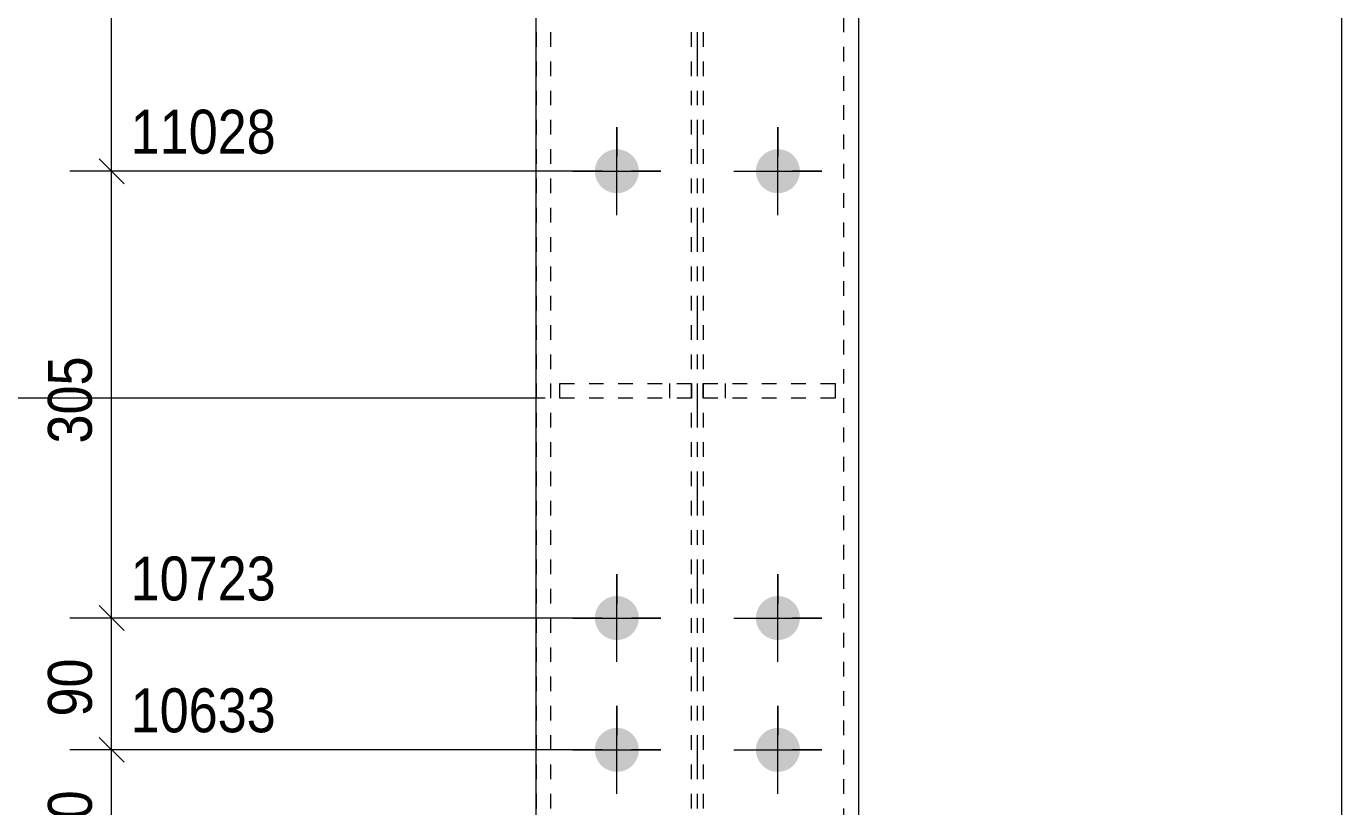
# Model space of a CAD drawing. Header units: millimetres. Extents: x 2 to 579, y 1 to 405.
# Drawn here: x 58.5 to 148.3, y 250.1 to 303.3 of the extents above; entities that cross this region are included whole.
import ezdxf

# ---------------------------------------------------------------- set-up
doc = ezdxf.new("R2010")
doc.units = ezdxf.units.MM
for name, pattern in [('XKITLINE00', [0]), ('XKITLINE01', [4, 1, -1, 1, -1]), ('XKITLINE03', [6, 3, -1, 1, -1])]:
    doc.linetypes.add(name, pattern=pattern)
for name, color, linetype, lineweight in [('Bolt', 3, 'Continuous', 0), ('Dimensions', 7, 'Continuous', 0), ('Part', 2, 'Continuous', 0)]:
    doc.layers.add(name, color=color, linetype=linetype, lineweight=lineweight)
doc.styles.add('ARIAL', font='ARIAL.TTF')

# ---------------------------------------------------------------- blocks, each defined once
blk = doc.blocks.new('*A33')
at = {"layer": 'Bolt'}
for points in [[(97.281, 293.491), (97.282, 293.528), (97.284, 293.565), (97.287, 293.601), (97.291, 293.638), (97.296, 293.674), (97.302, 293.711), (97.309, 293.747), (97.317, 293.783), (97.325, 293.819), (97.334, 293.854), (97.345, 293.89), (97.356, 293.925), (97.368, 293.96), (97.381, 293.994), (97.394, 294.028), (97.409, 294.062), (97.424, 294.096), (97.44, 294.129), (97.457, 294.161), (97.475, 294.194), (97.493, 294.226), (97.513, 294.257), (97.533, 294.288), (97.554, 294.318), (97.575, 294.348), (97.598, 294.377), (97.621, 294.406), (97.644, 294.434), (97.669, 294.462), (97.694, 294.489), (97.719, 294.515), (97.746, 294.541), (97.773, 294.566), (97.8, 294.59), (97.828, 294.614), (97.857, 294.637), (97.887, 294.659), (97.916, 294.681), (97.947, 294.702), (97.978, 294.722), (98.009, 294.741), (98.041, 294.76), (98.073, 294.777), (98.106, 294.794), (98.139, 294.81), (98.172, 294.826), (98.206, 294.84), (98.24, 294.854), (98.275, 294.867), (98.31, 294.879), (98.345, 294.89), (98.38, 294.9), (98.416, 294.909), (98.451, 294.918), (98.487, 294.926), (98.524, 294.932), (98.56, 294.938), (98.596, 294.943), (98.633, 294.947), (98.67, 294.95), (98.706, 294.953), (98.743, 294.954), (98.78, 294.954), (98.817, 294.954), (98.854, 294.953), (98.89, 294.95), (98.927, 294.947), (98.964, 294.943), (99, 294.938), (99.037, 294.932), (99.073, 294.926), (99.109, 294.918), (99.145, 294.909), (99.18, 294.9), (99.216, 294.89), (99.251, 294.879), (99.285, 294.867), (99.32, 294.854), (99.354, 294.84), (99.388, 294.826), (99.421, 294.81), (99.455, 294.794), (99.487, 294.777), (99.519, 294.76), (99.551, 294.741), (99.583, 294.722), (99.613, 294.702), (99.644, 294.681), (99.674, 294.659), (99.703, 294.637), (99.732, 294.614), (99.76, 294.59), (99.787, 294.566), (99.814, 294.541), (99.841, 294.515), (99.866, 294.489), (99.892, 294.462), (99.916, 294.434), (99.94, 294.406), (99.963, 294.377), (99.985, 294.348), (100.006, 294.318), (100.027, 294.288), (100.047, 294.257), (100.067, 294.226), (100.085, 294.194), (100.103, 294.161), (100.12, 294.129), (100.136, 294.096), (100.151, 294.062), (100.166, 294.028), (100.18, 293.994), (100.192, 293.96), (100.204, 293.925), (100.215, 293.89), (100.226, 293.854), (100.235, 293.819), (100.244, 293.783), (100.251, 293.747), (100.258, 293.711), (100.264, 293.674), (100.269, 293.638), (100.273, 293.601), (100.276, 293.565), (100.278, 293.528), (100.28, 293.491), (100.28, 293.454), (100.28, 293.418), (100.278, 293.381), (100.276, 293.344), (100.273, 293.307), (100.269, 293.271), (100.264, 293.234), (100.258, 293.198), (100.251, 293.162), (100.244, 293.126), (100.235, 293.09), (100.226, 293.054), (100.215, 293.019), (100.204, 292.984), (100.192, 292.949), (100.18, 292.915), (100.166, 292.88), (100.151, 292.847), (100.136, 292.813), (100.12, 292.78), (100.103, 292.747), (100.085, 292.715), (100.067, 292.683), (100.047, 292.652), (100.027, 292.621), (100.006, 292.591), (99.985, 292.561), (99.963, 292.532), (99.94, 292.503), (99.916, 292.475), (99.892, 292.447), (99.866, 292.42), (99.841, 292.394), (99.814, 292.368), (99.787, 292.343), (99.76, 292.319), (99.732, 292.295), (99.703, 292.272), (99.674, 292.25), (99.644, 292.228), (99.613, 292.207), (99.583, 292.187), (99.551, 292.168), (99.519, 292.149), (99.487, 292.132), (99.455, 292.115), (99.421, 292.098), (99.388, 292.083), (99.354, 292.069), (99.32, 292.055), (99.285, 292.042), (99.251, 292.03), (99.216, 292.019), (99.18, 292.009), (99.145, 291.999), (99.109, 291.991), (99.073, 291.983), (99.037, 291.976), (99, 291.971), (98.964, 291.966), (98.927, 291.962), (98.89, 291.958), (98.854, 291.956), (98.817, 291.955), (98.78, 291.954), (98.743, 291.955), (98.706, 291.956), (98.67, 291.958), (98.633, 291.962), (98.596, 291.966), (98.56, 291.971), (98.524, 291.976), (98.487, 291.983), (98.451, 291.991), (98.416, 291.999), (98.38, 292.009), (98.345, 292.019), (98.31, 292.03), (98.275, 292.042), (98.24, 292.055), (98.206, 292.069), (98.172, 292.083), (98.139, 292.098), (98.106, 292.115), (98.073, 292.132), (98.041, 292.149), (98.009, 292.168), (97.978, 292.187), (97.947, 292.207), (97.916, 292.228), (97.887, 292.25), (97.857, 292.272), (97.828, 292.295), (97.8, 292.319), (97.773, 292.343), (97.746, 292.368), (97.719, 292.394), (97.694, 292.42), (97.669, 292.447), (97.644, 292.475), (97.621, 292.503), (97.598, 292.532), (97.575, 292.561), (97.554, 292.591), (97.533, 292.621), (97.513, 292.652), (97.493, 292.683), (97.475, 292.715), (97.457, 292.747), (97.44, 292.78), (97.424, 292.813), (97.409, 292.847), (97.394, 292.88), (97.381, 292.915), (97.368, 292.949), (97.356, 292.984), (97.345, 293.019), (97.334, 293.054), (97.325, 293.09), (97.317, 293.126), (97.309, 293.162), (97.302, 293.198), (97.296, 293.234), (97.291, 293.271), (97.287, 293.307), (97.284, 293.344), (97.282, 293.381), (97.281, 293.418), (97.28, 293.454)], [(108.281, 293.491), (108.282, 293.528), (108.284, 293.565), (108.287, 293.601), (108.291, 293.638), (108.296, 293.674), (108.302, 293.711), (108.309, 293.747), (108.317, 293.783), (108.325, 293.819), (108.334, 293.854), (108.345, 293.89), (108.356, 293.925), (108.368, 293.96), (108.381, 293.994), (108.394, 294.028), (108.409, 294.062), (108.424, 294.096), (108.44, 294.129), (108.457, 294.161), (108.475, 294.194), (108.493, 294.226), (108.513, 294.257), (108.533, 294.288), (108.554, 294.318), (108.575, 294.348), (108.598, 294.377), (108.621, 294.406), (108.644, 294.434), (108.669, 294.462), (108.694, 294.489), (108.719, 294.515), (108.746, 294.541), (108.773, 294.566), (108.8, 294.59), (108.828, 294.614), (108.857, 294.637), (108.887, 294.659), (108.916, 294.681), (108.947, 294.702), (108.978, 294.722), (109.009, 294.741), (109.041, 294.76), (109.073, 294.777), (109.106, 294.794), (109.139, 294.81), (109.172, 294.826), (109.206, 294.84), (109.24, 294.854), (109.275, 294.867), (109.31, 294.879), (109.345, 294.89), (109.38, 294.9), (109.416, 294.909), (109.451, 294.918), (109.487, 294.926), (109.524, 294.932), (109.56, 294.938), (109.596, 294.943), (109.633, 294.947), (109.67, 294.95), (109.706, 294.953), (109.743, 294.954), (109.78, 294.954), (109.817, 294.954), (109.854, 294.953), (109.89, 294.95), (109.927, 294.947), (109.964, 294.943), (110, 294.938), (110.037, 294.932), (110.073, 294.926), (110.109, 294.918), (110.145, 294.909), (110.18, 294.9), (110.216, 294.89), (110.251, 294.879), (110.285, 294.867), (110.32, 294.854), (110.354, 294.84), (110.388, 294.826), (110.421, 294.81), (110.455, 294.794), (110.487, 294.777), (110.519, 294.76), (110.551, 294.741), (110.583, 294.722), (110.613, 294.702), (110.644, 294.681), (110.674, 294.659), (110.703, 294.637), (110.732, 294.614), (110.76, 294.59), (110.787, 294.566), (110.814, 294.541), (110.841, 294.515), (110.866, 294.489), (110.892, 294.462), (110.916, 294.434), (110.94, 294.406), (110.963, 294.377), (110.985, 294.348), (111.006, 294.318), (111.027, 294.288), (111.047, 294.257), (111.067, 294.226), (111.085, 294.194), (111.103, 294.161), (111.12, 294.129), (111.136, 294.096), (111.151, 294.062), (111.166, 294.028), (111.18, 293.994), (111.192, 293.96), (111.204, 293.925), (111.215, 293.89), (111.226, 293.854), (111.235, 293.819), (111.244, 293.783), (111.251, 293.747), (111.258, 293.711), (111.264, 293.674), (111.269, 293.638), (111.273, 293.601), (111.276, 293.565), (111.278, 293.528), (111.28, 293.491), (111.28, 293.454), (111.28, 293.418), (111.278, 293.381), (111.276, 293.344), (111.273, 293.307), (111.269, 293.271), (111.264, 293.234), (111.258, 293.198), (111.251, 293.162), (111.244, 293.126), (111.235, 293.09), (111.226, 293.054), (111.215, 293.019), (111.204, 292.984), (111.192, 292.949), (111.18, 292.915), (111.166, 292.88), (111.151, 292.847), (111.136, 292.813), (111.12, 292.78), (111.103, 292.747), (111.085, 292.715), (111.067, 292.683), (111.047, 292.652), (111.027, 292.621), (111.006, 292.591), (110.985, 292.561), (110.963, 292.532), (110.94, 292.503), (110.916, 292.475), (110.892, 292.447), (110.866, 292.42), (110.841, 292.394), (110.814, 292.368), (110.787, 292.343), (110.76, 292.319), (110.732, 292.295), (110.703, 292.272), (110.674, 292.25), (110.644, 292.228), (110.613, 292.207), (110.583, 292.187), (110.551, 292.168), (110.519, 292.149), (110.487, 292.132), (110.455, 292.115), (110.421, 292.098), (110.388, 292.083), (110.354, 292.069), (110.32, 292.055), (110.285, 292.042), (110.251, 292.03), (110.216, 292.019), (110.18, 292.009), (110.145, 291.999), (110.109, 291.991), (110.073, 291.983), (110.037, 291.976), (110, 291.971), (109.964, 291.966), (109.927, 291.962), (109.89, 291.958), (109.854, 291.956), (109.817, 291.955), (109.78, 291.954), (109.743, 291.955), (109.706, 291.956), (109.67, 291.958), (109.633, 291.962), (109.596, 291.966), (109.56, 291.971), (109.524, 291.976), (109.487, 291.983), (109.451, 291.991), (109.416, 291.999), (109.38, 292.009), (109.345, 292.019), (109.31, 292.03), (109.275, 292.042), (109.24, 292.055), (109.206, 292.069), (109.172, 292.083), (109.139, 292.098), (109.106, 292.115), (109.073, 292.132), (109.041, 292.149), (109.009, 292.168), (108.978, 292.187), (108.947, 292.207), (108.916, 292.228), (108.887, 292.25), (108.857, 292.272), (108.828, 292.295), (108.8, 292.319), (108.773, 292.343), (108.746, 292.368), (108.719, 292.394), (108.694, 292.42), (108.669, 292.447), (108.644, 292.475), (108.621, 292.503), (108.598, 292.532), (108.575, 292.561), (108.554, 292.591), (108.533, 292.621), (108.513, 292.652), (108.493, 292.683), (108.475, 292.715), (108.457, 292.747), (108.44, 292.78), (108.424, 292.813), (108.409, 292.847), (108.394, 292.88), (108.381, 292.915), (108.368, 292.949), (108.356, 292.984), (108.345, 293.019), (108.334, 293.054), (108.325, 293.09), (108.317, 293.126), (108.309, 293.162), (108.302, 293.198), (108.296, 293.234), (108.291, 293.271), (108.287, 293.307), (108.284, 293.344), (108.282, 293.381), (108.281, 293.418), (108.28, 293.454)], [(97.281, 262.991), (97.282, 263.028), (97.284, 263.065), (97.287, 263.101), (97.291, 263.138), (97.296, 263.174), (97.302, 263.211), (97.309, 263.247), (97.317, 263.283), (97.325, 263.319), (97.334, 263.354), (97.345, 263.39), (97.356, 263.425), (97.368, 263.46), (97.381, 263.494), (97.394, 263.528), (97.409, 263.562), (97.424, 263.596), (97.44, 263.629), (97.457, 263.661), (97.475, 263.694), (97.493, 263.726), (97.513, 263.757), (97.533, 263.788), (97.554, 263.818), (97.575, 263.848), (97.598, 263.877), (97.621, 263.906), (97.644, 263.934), (97.669, 263.962), (97.694, 263.989), (97.719, 264.015), (97.746, 264.041), (97.773, 264.066), (97.8, 264.09), (97.828, 264.114), (97.857, 264.137), (97.887, 264.159), (97.916, 264.181), (97.947, 264.202), (97.978, 264.222), (98.009, 264.241), (98.041, 264.26), (98.073, 264.277), (98.106, 264.294), (98.139, 264.31), (98.172, 264.326), (98.206, 264.34), (98.24, 264.354), (98.275, 264.367), (98.31, 264.379), (98.345, 264.39), (98.38, 264.4), (98.416, 264.409), (98.451, 264.418), (98.487, 264.426), (98.524, 264.432), (98.56, 264.438), (98.596, 264.443), (98.633, 264.447), (98.67, 264.45), (98.706, 264.453), (98.743, 264.454), (98.78, 264.454), (98.817, 264.454), (98.854, 264.453), (98.89, 264.45), (98.927, 264.447), (98.964, 264.443), (99, 264.438), (99.037, 264.432), (99.073, 264.426), (99.109, 264.418), (99.145, 264.409), (99.18, 264.4), (99.216, 264.39), (99.251, 264.379), (99.285, 264.367), (99.32, 264.354), (99.354, 264.34), (99.388, 264.326), (99.421, 264.31), (99.455, 264.294), (99.487, 264.277), (99.519, 264.26), (99.551, 264.241), (99.583, 264.222), (99.613, 264.202), (99.644, 264.181), (99.674, 264.159), (99.703, 264.137), (99.732, 264.114), (99.76, 264.09), (99.787, 264.066), (99.814, 264.041), (99.841, 264.015), (99.866, 263.989), (99.892, 263.962), (99.916, 263.934), (99.94, 263.906), (99.963, 263.877), (99.985, 263.848), (100.006, 263.818), (100.027, 263.788), (100.047, 263.757), (100.067, 263.726), (100.085, 263.694), (100.103, 263.661), (100.12, 263.629), (100.136, 263.596), (100.151, 263.562), (100.166, 263.528), (100.18, 263.494), (100.192, 263.46), (100.204, 263.425), (100.215, 263.39), (100.226, 263.354), (100.235, 263.319), (100.244, 263.283), (100.251, 263.247), (100.258, 263.211), (100.264, 263.174), (100.269, 263.138), (100.273, 263.101), (100.276, 263.065), (100.278, 263.028), (100.28, 262.991), (100.28, 262.954), (100.28, 262.918), (100.278, 262.881), (100.276, 262.844), (100.273, 262.807), (100.269, 262.771), (100.264, 262.734), (100.258, 262.698), (100.251, 262.662), (100.244, 262.626), (100.235, 262.59), (100.226, 262.554), (100.215, 262.519), (100.204, 262.484), (100.192, 262.449), (100.18, 262.415), (100.166, 262.38), (100.151, 262.347), (100.136, 262.313), (100.12, 262.28), (100.103, 262.247), (100.085, 262.215), (100.067, 262.183), (100.047, 262.152), (100.027, 262.121), (100.006, 262.091), (99.985, 262.061), (99.963, 262.032), (99.94, 262.003), (99.916, 261.975), (99.892, 261.947), (99.866, 261.92), (99.841, 261.894), (99.814, 261.868), (99.787, 261.843), (99.76, 261.819), (99.732, 261.795), (99.703, 261.772), (99.674, 261.75), (99.644, 261.728), (99.613, 261.707), (99.583, 261.687), (99.551, 261.668), (99.519, 261.649), (99.487, 261.632), (99.455, 261.615), (99.421, 261.598), (99.388, 261.583), (99.354, 261.569), (99.32, 261.555), (99.285, 261.542), (99.251, 261.53), (99.216, 261.519), (99.18, 261.509), (99.145, 261.499), (99.109, 261.491), (99.073, 261.483), (99.037, 261.476), (99, 261.471), (98.964, 261.466), (98.927, 261.462), (98.89, 261.458), (98.854, 261.456), (98.817, 261.455), (98.78, 261.454), (98.743, 261.455), (98.706, 261.456), (98.67, 261.458), (98.633, 261.462), (98.596, 261.466), (98.56, 261.471), (98.524, 261.476), (98.487, 261.483), (98.451, 261.491), (98.416, 261.499), (98.38, 261.509), (98.345, 261.519), (98.31, 261.53), (98.275, 261.542), (98.24, 261.555), (98.206, 261.569), (98.172, 261.583), (98.139, 261.598), (98.106, 261.615), (98.073, 261.632), (98.041, 261.649), (98.009, 261.668), (97.978, 261.687), (97.947, 261.707), (97.916, 261.728), (97.887, 261.75), (97.857, 261.772), (97.828, 261.795), (97.8, 261.819), (97.773, 261.843), (97.746, 261.868), (97.719, 261.894), (97.694, 261.92), (97.669, 261.947), (97.644, 261.975), (97.621, 262.003), (97.598, 262.032), (97.575, 262.061), (97.554, 262.091), (97.533, 262.121), (97.513, 262.152), (97.493, 262.183), (97.475, 262.215), (97.457, 262.247), (97.44, 262.28), (97.424, 262.313), (97.409, 262.347), (97.394, 262.38), (97.381, 262.415), (97.368, 262.449), (97.356, 262.484), (97.345, 262.519), (97.334, 262.554), (97.325, 262.59), (97.317, 262.626), (97.309, 262.662), (97.302, 262.698), (97.296, 262.734), (97.291, 262.771), (97.287, 262.807), (97.284, 262.844), (97.282, 262.881), (97.281, 262.918), (97.28, 262.954)], [(108.281, 262.991), (108.282, 263.028), (108.284, 263.065), (108.287, 263.101), (108.291, 263.138), (108.296, 263.174), (108.302, 263.211), (108.309, 263.247), (108.317, 263.283), (108.325, 263.319), (108.334, 263.354), (108.345, 263.39), (108.356, 263.425), (108.368, 263.46), (108.381, 263.494), (108.394, 263.528), (108.409, 263.562), (108.424, 263.596), (108.44, 263.629), (108.457, 263.661), (108.475, 263.694), (108.493, 263.726), (108.513, 263.757), (108.533, 263.788), (108.554, 263.818), (108.575, 263.848), (108.598, 263.877), (108.621, 263.906), (108.644, 263.934), (108.669, 263.962), (108.694, 263.989), (108.719, 264.015), (108.746, 264.041), (108.773, 264.066), (108.8, 264.09), (108.828, 264.114), (108.857, 264.137), (108.887, 264.159), (108.916, 264.181), (108.947, 264.202), (108.978, 264.222), (109.009, 264.241), (109.041, 264.26), (109.073, 264.277), (109.106, 264.294), (109.139, 264.31), (109.172, 264.326), (109.206, 264.34), (109.24, 264.354), (109.275, 264.367), (109.31, 264.379), (109.345, 264.39), (109.38, 264.4), (109.416, 264.409), (109.451, 264.418), (109.487, 264.426), (109.524, 264.432), (109.56, 264.438), (109.596, 264.443), (109.633, 264.447), (109.67, 264.45), (109.706, 264.453), (109.743, 264.454), (109.78, 264.454), (109.817, 264.454), (109.854, 264.453), (109.89, 264.45), (109.927, 264.447), (109.964, 264.443), (110, 264.438), (110.037, 264.432), (110.073, 264.426), (110.109, 264.418), (110.145, 264.409), (110.18, 264.4), (110.216, 264.39), (110.251, 264.379), (110.285, 264.367), (110.32, 264.354), (110.354, 264.34), (110.388, 264.326), (110.421, 264.31), (110.455, 264.294), (110.487, 264.277), (110.519, 264.26), (110.551, 264.241), (110.583, 264.222), (110.613, 264.202), (110.644, 264.181), (110.674, 264.159), (110.703, 264.137), (110.732, 264.114), (110.76, 264.09), (110.787, 264.066), (110.814, 264.041), (110.841, 264.015), (110.866, 263.989), (110.892, 263.962), (110.916, 263.934), (110.94, 263.906), (110.963, 263.877), (110.985, 263.848), (111.006, 263.818), (111.027, 263.788), (111.047, 263.757), (111.067, 263.726), (111.085, 263.694), (111.103, 263.661), (111.12, 263.629), (111.136, 263.596), (111.151, 263.562), (111.166, 263.528), (111.18, 263.494), (111.192, 263.46), (111.204, 263.425), (111.215, 263.39), (111.226, 263.354), (111.235, 263.319), (111.244, 263.283), (111.251, 263.247), (111.258, 263.211), (111.264, 263.174), (111.269, 263.138), (111.273, 263.101), (111.276, 263.065), (111.278, 263.028), (111.28, 262.991), (111.28, 262.954), (111.28, 262.918), (111.278, 262.881), (111.276, 262.844), (111.273, 262.807), (111.269, 262.771), (111.264, 262.734), (111.258, 262.698), (111.251, 262.662), (111.244, 262.626), (111.235, 262.59), (111.226, 262.554), (111.215, 262.519), (111.204, 262.484), (111.192, 262.449), (111.18, 262.415), (111.166, 262.38), (111.151, 262.347), (111.136, 262.313), (111.12, 262.28), (111.103, 262.247), (111.085, 262.215), (111.067, 262.183), (111.047, 262.152), (111.027, 262.121), (111.006, 262.091), (110.985, 262.061), (110.963, 262.032), (110.94, 262.003), (110.916, 261.975), (110.892, 261.947), (110.866, 261.92), (110.841, 261.894), (110.814, 261.868), (110.787, 261.843), (110.76, 261.819), (110.732, 261.795), (110.703, 261.772), (110.674, 261.75), (110.644, 261.728), (110.613, 261.707), (110.583, 261.687), (110.551, 261.668), (110.519, 261.649), (110.487, 261.632), (110.455, 261.615), (110.421, 261.598), (110.388, 261.583), (110.354, 261.569), (110.32, 261.555), (110.285, 261.542), (110.251, 261.53), (110.216, 261.519), (110.18, 261.509), (110.145, 261.499), (110.109, 261.491), (110.073, 261.483), (110.037, 261.476), (110, 261.471), (109.964, 261.466), (109.927, 261.462), (109.89, 261.458), (109.854, 261.456), (109.817, 261.455), (109.78, 261.454), (109.743, 261.455), (109.706, 261.456), (109.67, 261.458), (109.633, 261.462), (109.596, 261.466), (109.56, 261.471), (109.524, 261.476), (109.487, 261.483), (109.451, 261.491), (109.416, 261.499), (109.38, 261.509), (109.345, 261.519), (109.31, 261.53), (109.275, 261.542), (109.24, 261.555), (109.206, 261.569), (109.172, 261.583), (109.139, 261.598), (109.106, 261.615), (109.073, 261.632), (109.041, 261.649), (109.009, 261.668), (108.978, 261.687), (108.947, 261.707), (108.916, 261.728), (108.887, 261.75), (108.857, 261.772), (108.828, 261.795), (108.8, 261.819), (108.773, 261.843), (108.746, 261.868), (108.719, 261.894), (108.694, 261.92), (108.669, 261.947), (108.644, 261.975), (108.621, 262.003), (108.598, 262.032), (108.575, 262.061), (108.554, 262.091), (108.533, 262.121), (108.513, 262.152), (108.493, 262.183), (108.475, 262.215), (108.457, 262.247), (108.44, 262.28), (108.424, 262.313), (108.409, 262.347), (108.394, 262.38), (108.381, 262.415), (108.368, 262.449), (108.356, 262.484), (108.345, 262.519), (108.334, 262.554), (108.325, 262.59), (108.317, 262.626), (108.309, 262.662), (108.302, 262.698), (108.296, 262.734), (108.291, 262.771), (108.287, 262.807), (108.284, 262.844), (108.282, 262.881), (108.281, 262.918), (108.28, 262.954)], [(97.281, 253.991), (97.282, 254.028), (97.284, 254.065), (97.287, 254.101), (97.291, 254.138), (97.296, 254.174), (97.302, 254.211), (97.309, 254.247), (97.317, 254.283), (97.325, 254.319), (97.334, 254.354), (97.345, 254.39), (97.356, 254.425), (97.368, 254.46), (97.381, 254.494), (97.394, 254.528), (97.409, 254.562), (97.424, 254.596), (97.44, 254.629), (97.457, 254.661), (97.475, 254.694), (97.493, 254.726), (97.513, 254.757), (97.533, 254.788), (97.554, 254.818), (97.575, 254.848), (97.598, 254.877), (97.621, 254.906), (97.644, 254.934), (97.669, 254.962), (97.694, 254.989), (97.719, 255.015), (97.746, 255.041), (97.773, 255.066), (97.8, 255.09), (97.828, 255.114), (97.857, 255.137), (97.887, 255.159), (97.916, 255.181), (97.947, 255.202), (97.978, 255.222), (98.009, 255.241), (98.041, 255.26), (98.073, 255.277), (98.106, 255.294), (98.139, 255.31), (98.172, 255.326), (98.206, 255.34), (98.24, 255.354), (98.275, 255.367), (98.31, 255.379), (98.345, 255.39), (98.38, 255.4), (98.416, 255.409), (98.451, 255.418), (98.487, 255.426), (98.524, 255.432), (98.56, 255.438), (98.596, 255.443), (98.633, 255.447), (98.67, 255.45), (98.706, 255.453), (98.743, 255.454), (98.78, 255.454), (98.817, 255.454), (98.854, 255.453), (98.89, 255.45), (98.927, 255.447), (98.964, 255.443), (99, 255.438), (99.037, 255.432), (99.073, 255.426), (99.109, 255.418), (99.145, 255.409), (99.18, 255.4), (99.216, 255.39), (99.251, 255.379), (99.285, 255.367), (99.32, 255.354), (99.354, 255.34), (99.388, 255.326), (99.421, 255.31), (99.455, 255.294), (99.487, 255.277), (99.519, 255.26), (99.551, 255.241), (99.583, 255.222), (99.613, 255.202), (99.644, 255.181), (99.674, 255.159), (99.703, 255.137), (99.732, 255.114), (99.76, 255.09), (99.787, 255.066), (99.814, 255.041), (99.841, 255.015), (99.866, 254.989), (99.892, 254.962), (99.916, 254.934), (99.94, 254.906), (99.963, 254.877), (99.985, 254.848), (100.006, 254.818), (100.027, 254.788), (100.047, 254.757), (100.067, 254.726), (100.085, 254.694), (100.103, 254.661), (100.12, 254.629), (100.136, 254.596), (100.151, 254.562), (100.166, 254.528), (100.18, 254.494), (100.192, 254.46), (100.204, 254.425), (100.215, 254.39), (100.226, 254.354), (100.235, 254.319), (100.244, 254.283), (100.251, 254.247), (100.258, 254.211), (100.264, 254.174), (100.269, 254.138), (100.273, 254.101), (100.276, 254.065), (100.278, 254.028), (100.28, 253.991), (100.28, 253.954), (100.28, 253.918), (100.278, 253.881), (100.276, 253.844), (100.273, 253.807), (100.269, 253.771), (100.264, 253.734), (100.258, 253.698), (100.251, 253.662), (100.244, 253.626), (100.235, 253.59), (100.226, 253.554), (100.215, 253.519), (100.204, 253.484), (100.192, 253.449), (100.18, 253.415), (100.166, 253.38), (100.151, 253.347), (100.136, 253.313), (100.12, 253.28), (100.103, 253.247), (100.085, 253.215), (100.067, 253.183), (100.047, 253.152), (100.027, 253.121), (100.006, 253.091), (99.985, 253.061), (99.963, 253.032), (99.94, 253.003), (99.916, 252.975), (99.892, 252.947), (99.866, 252.92), (99.841, 252.894), (99.814, 252.868), (99.787, 252.843), (99.76, 252.819), (99.732, 252.795), (99.703, 252.772), (99.674, 252.75), (99.644, 252.728), (99.613, 252.707), (99.583, 252.687), (99.551, 252.668), (99.519, 252.649), (99.487, 252.632), (99.455, 252.615), (99.421, 252.598), (99.388, 252.583), (99.354, 252.569), (99.32, 252.555), (99.285, 252.542), (99.251, 252.53), (99.216, 252.519), (99.18, 252.509), (99.145, 252.499), (99.109, 252.491), (99.073, 252.483), (99.037, 252.476), (99, 252.471), (98.964, 252.466), (98.927, 252.462), (98.89, 252.458), (98.854, 252.456), (98.817, 252.455), (98.78, 252.454), (98.743, 252.455), (98.706, 252.456), (98.67, 252.458), (98.633, 252.462), (98.596, 252.466), (98.56, 252.471), (98.524, 252.476), (98.487, 252.483), (98.451, 252.491), (98.416, 252.499), (98.38, 252.509), (98.345, 252.519), (98.31, 252.53), (98.275, 252.542), (98.24, 252.555), (98.206, 252.569), (98.172, 252.583), (98.139, 252.598), (98.106, 252.615), (98.073, 252.632), (98.041, 252.649), (98.009, 252.668), (97.978, 252.687), (97.947, 252.707), (97.916, 252.728), (97.887, 252.75), (97.857, 252.772), (97.828, 252.795), (97.8, 252.819), (97.773, 252.843), (97.746, 252.868), (97.719, 252.894), (97.694, 252.92), (97.669, 252.947), (97.644, 252.975), (97.621, 253.003), (97.598, 253.032), (97.575, 253.061), (97.554, 253.091), (97.533, 253.121), (97.513, 253.152), (97.493, 253.183), (97.475, 253.215), (97.457, 253.247), (97.44, 253.28), (97.424, 253.313), (97.409, 253.347), (97.394, 253.38), (97.381, 253.415), (97.368, 253.449), (97.356, 253.484), (97.345, 253.519), (97.334, 253.554), (97.325, 253.59), (97.317, 253.626), (97.309, 253.662), (97.302, 253.698), (97.296, 253.734), (97.291, 253.771), (97.287, 253.807), (97.284, 253.844), (97.282, 253.881), (97.281, 253.918), (97.28, 253.954)], [(108.281, 253.991), (108.282, 254.028), (108.284, 254.065), (108.287, 254.101), (108.291, 254.138), (108.296, 254.174), (108.302, 254.211), (108.309, 254.247), (108.317, 254.283), (108.325, 254.319), (108.334, 254.354), (108.345, 254.39), (108.356, 254.425), (108.368, 254.46), (108.381, 254.494), (108.394, 254.528), (108.409, 254.562), (108.424, 254.596), (108.44, 254.629), (108.457, 254.661), (108.475, 254.694), (108.493, 254.726), (108.513, 254.757), (108.533, 254.788), (108.554, 254.818), (108.575, 254.848), (108.598, 254.877), (108.621, 254.906), (108.644, 254.934), (108.669, 254.962), (108.694, 254.989), (108.719, 255.015), (108.746, 255.041), (108.773, 255.066), (108.8, 255.09), (108.828, 255.114), (108.857, 255.137), (108.887, 255.159), (108.916, 255.181), (108.947, 255.202), (108.978, 255.222), (109.009, 255.241), (109.041, 255.26), (109.073, 255.277), (109.106, 255.294), (109.139, 255.31), (109.172, 255.326), (109.206, 255.34), (109.24, 255.354), (109.275, 255.367), (109.31, 255.379), (109.345, 255.39), (109.38, 255.4), (109.416, 255.409), (109.451, 255.418), (109.487, 255.426), (109.524, 255.432), (109.56, 255.438), (109.596, 255.443), (109.633, 255.447), (109.67, 255.45), (109.706, 255.453), (109.743, 255.454), (109.78, 255.454), (109.817, 255.454), (109.854, 255.453), (109.89, 255.45), (109.927, 255.447), (109.964, 255.443), (110, 255.438), (110.037, 255.432), (110.073, 255.426), (110.109, 255.418), (110.145, 255.409), (110.18, 255.4), (110.216, 255.39), (110.251, 255.379), (110.285, 255.367), (110.32, 255.354), (110.354, 255.34), (110.388, 255.326), (110.421, 255.31), (110.455, 255.294), (110.487, 255.277), (110.519, 255.26), (110.551, 255.241), (110.583, 255.222), (110.613, 255.202), (110.644, 255.181), (110.674, 255.159), (110.703, 255.137), (110.732, 255.114), (110.76, 255.09), (110.787, 255.066), (110.814, 255.041), (110.841, 255.015), (110.866, 254.989), (110.892, 254.962), (110.916, 254.934), (110.94, 254.906), (110.963, 254.877), (110.985, 254.848), (111.006, 254.818), (111.027, 254.788), (111.047, 254.757), (111.067, 254.726), (111.085, 254.694), (111.103, 254.661), (111.12, 254.629), (111.136, 254.596), (111.151, 254.562), (111.166, 254.528), (111.18, 254.494), (111.192, 254.46), (111.204, 254.425), (111.215, 254.39), (111.226, 254.354), (111.235, 254.319), (111.244, 254.283), (111.251, 254.247), (111.258, 254.211), (111.264, 254.174), (111.269, 254.138), (111.273, 254.101), (111.276, 254.065), (111.278, 254.028), (111.28, 253.991), (111.28, 253.954), (111.28, 253.918), (111.278, 253.881), (111.276, 253.844), (111.273, 253.807), (111.269, 253.771), (111.264, 253.734), (111.258, 253.698), (111.251, 253.662), (111.244, 253.626), (111.235, 253.59), (111.226, 253.554), (111.215, 253.519), (111.204, 253.484), (111.192, 253.449), (111.18, 253.415), (111.166, 253.38), (111.151, 253.347), (111.136, 253.313), (111.12, 253.28), (111.103, 253.247), (111.085, 253.215), (111.067, 253.183), (111.047, 253.152), (111.027, 253.121), (111.006, 253.091), (110.985, 253.061), (110.963, 253.032), (110.94, 253.003), (110.916, 252.975), (110.892, 252.947), (110.866, 252.92), (110.841, 252.894), (110.814, 252.868), (110.787, 252.843), (110.76, 252.819), (110.732, 252.795), (110.703, 252.772), (110.674, 252.75), (110.644, 252.728), (110.613, 252.707), (110.583, 252.687), (110.551, 252.668), (110.519, 252.649), (110.487, 252.632), (110.455, 252.615), (110.421, 252.598), (110.388, 252.583), (110.354, 252.569), (110.32, 252.555), (110.285, 252.542), (110.251, 252.53), (110.216, 252.519), (110.18, 252.509), (110.145, 252.499), (110.109, 252.491), (110.073, 252.483), (110.037, 252.476), (110, 252.471), (109.964, 252.466), (109.927, 252.462), (109.89, 252.458), (109.854, 252.456), (109.817, 252.455), (109.78, 252.454), (109.743, 252.455), (109.706, 252.456), (109.67, 252.458), (109.633, 252.462), (109.596, 252.466), (109.56, 252.471), (109.524, 252.476), (109.487, 252.483), (109.451, 252.491), (109.416, 252.499), (109.38, 252.509), (109.345, 252.519), (109.31, 252.53), (109.275, 252.542), (109.24, 252.555), (109.206, 252.569), (109.172, 252.583), (109.139, 252.598), (109.106, 252.615), (109.073, 252.632), (109.041, 252.649), (109.009, 252.668), (108.978, 252.687), (108.947, 252.707), (108.916, 252.728), (108.887, 252.75), (108.857, 252.772), (108.828, 252.795), (108.8, 252.819), (108.773, 252.843), (108.746, 252.868), (108.719, 252.894), (108.694, 252.92), (108.669, 252.947), (108.644, 252.975), (108.621, 253.003), (108.598, 253.032), (108.575, 253.061), (108.554, 253.091), (108.533, 253.121), (108.513, 253.152), (108.493, 253.183), (108.475, 253.215), (108.457, 253.247), (108.44, 253.28), (108.424, 253.313), (108.409, 253.347), (108.394, 253.38), (108.381, 253.415), (108.368, 253.449), (108.356, 253.484), (108.345, 253.519), (108.334, 253.554), (108.325, 253.59), (108.317, 253.626), (108.309, 253.662), (108.302, 253.698), (108.296, 253.734), (108.291, 253.771), (108.287, 253.807), (108.284, 253.844), (108.282, 253.881), (108.281, 253.918), (108.28, 253.954)]]:
    blk.add_hatch(color=3, dxfattribs=at).paths.add_polyline_path(points, flags=17)
at = {"layer": 'Bolt', "color": 3, "linetype": 'XKITLINE00', "lineweight": 0}
for p, q in [((98.78, 290.454), (98.78, 296.454)), ((109.78, 290.454), (109.78, 296.454)), ((95.78, 293.454), (101.78, 293.454)), ((106.78, 293.454), (112.78, 293.454)), ((98.78, 259.954), (98.78, 265.954)), ((109.78, 259.954), (109.78, 265.954)), ((95.78, 262.954), (101.78, 262.954)), ((106.78, 262.954), (112.78, 262.954)), ((98.78, 250.954), (98.78, 256.954)), ((109.78, 250.954), (109.78, 256.954)), ((95.78, 253.954), (101.78, 253.954)), ((106.78, 253.954), (112.78, 253.954))]:
    blk.add_line(p, q, dxfattribs=at)
blk = doc.blocks.new('*A34')
at = {"layer": 'Bolt', "color": 3, "linetype": 'XKITLINE00', "lineweight": 0}
for p, q in [((98.78, 296.454), (98.78, 294.456)), ((109.78, 296.454), (109.78, 294.456)), ((95.78, 293.454), (97.778, 293.454)), ((101.78, 293.454), (99.782, 293.454)), ((106.78, 293.454), (108.778, 293.454)), ((112.78, 293.454), (110.782, 293.454)), ((98.78, 290.454), (98.78, 292.452)), ((109.78, 290.454), (109.78, 292.452)), ((98.78, 265.954), (98.78, 263.956)), ((109.78, 265.954), (109.78, 263.956)), ((95.78, 262.954), (97.778, 262.954)), ((101.78, 262.954), (99.782, 262.954)), ((106.78, 262.954), (108.778, 262.954)), ((112.78, 262.954), (110.782, 262.954)), ((98.78, 259.954), (98.78, 261.952)), ((109.78, 259.954), (109.78, 261.952)), ((98.78, 256.954), (98.78, 254.956)), ((109.78, 256.954), (109.78, 254.956)), ((95.78, 253.954), (97.778, 253.954)), ((101.78, 253.954), (99.782, 253.954)), ((106.78, 253.954), (108.778, 253.954)), ((112.78, 253.954), (110.782, 253.954)), ((98.78, 250.954), (98.78, 252.952)), ((109.78, 250.954), (109.78, 252.952))]:
    blk.add_line(p, q, dxfattribs=at)
blk = doc.blocks.new('*A36')
at = {"layer": 'Part', "color": 7, "linetype": 'XKITLINE03', "lineweight": 0}
blk.add_line((104.28, 209.954), (104.28, 370.954), dxfattribs=at)
at = {"layer": 'Part', "color": 7, "linetype": 'XKITLINE01', "lineweight": 0}
for p, q in [((94.28, 209.954), (94.28, 360.954)), ((103.88, 209.954), (103.88, 360.954)), ((104.68, 360.954), (104.68, 209.954)), ((114.28, 224.954), (114.28, 360.954))]:
    blk.add_line(p, q, dxfattribs=at)
blk = doc.blocks.new('*A43')
at = {"layer": 'Part', "color": 7, "linetype": 'XKITLINE01', "lineweight": 0}
for p, q in [((94.88, 278.954), (103.88, 278.954)), ((94.88, 277.954), (94.88, 278.954)), ((102.38, 278.954), (102.38, 277.954)), ((103.88, 278.954), (103.88, 277.954)), ((103.88, 277.954), (94.88, 277.954))]:
    blk.add_line(p, q, dxfattribs=at)
blk = doc.blocks.new('*A44')
at = {"layer": 'Part', "color": 7, "linetype": 'XKITLINE01', "lineweight": 0}
for p, q in [((104.68, 278.954), (113.68, 278.954)), ((104.68, 277.954), (104.68, 278.954)), ((106.18, 278.954), (106.18, 277.954)), ((113.68, 278.954), (113.68, 277.954)), ((113.68, 277.954), (104.68, 277.954))]:
    blk.add_line(p, q, dxfattribs=at)
blk = doc.blocks.new('*A47')
at = {"layer": 'Part', "color": 2, "linetype": 'XKITLINE00', "lineweight": 0}
for p, q in [((93.28, 224.954), (93.28, 360.954)), ((115.28, 360.954), (115.28, 224.954))]:
    blk.add_line(p, q, dxfattribs=at)
blk = doc.blocks.new('*A48')
at = {"layer": 'Part', "color": 7, "linetype": 'XKITLINE01', "lineweight": 0}
for p, q in [((93.28, 360.954), (93.28, 224.954)), ((115.28, 360.954), (115.28, 224.954))]:
    blk.add_line(p, q, dxfattribs=at)
blk = doc.blocks.new('*A120')
at = {"layer": 'Dimensions', "color": 7, "linetype": 'XKITLINE00', "lineweight": 0}
blk.add_line((148.28, 97.131), (148.28, 347.711), dxfattribs=at)
blk = doc.blocks.new('*A124')
at = {"layer": 'Dimensions', "color": 7, "linetype": 'XKITLINE00', "lineweight": 0}
for p, q in [((43.432, 278.803), (45.129, 277.106)), ((93.88, 277.954), (41.43, 277.954)), ((44.28, 238.952), (44.28, 277.954)), ((93.88, 238.952), (41.43, 238.952)), ((43.432, 239.801), (45.129, 238.103))]:
    blk.add_line(p, q, dxfattribs=at)
at = {"layer": 'Dimensions', "color": 3}
for p in [(44.28, 277.954), (44.28, 238.952)]:
    blk.add_point(p, dxfattribs=at)
at = {"layer": 'Dimensions', "color": 3, "style": 'ARIAL', "width": 0.85}
blk.add_text('10873', height=3, dxfattribs=at).set_placement((45.58, 279.154))
blk.add_text('390', height=3, rotation=90.00021, dxfattribs=at).set_placement((42.93, 255.116))
blk = doc.blocks.new('*A125')
at = {"layer": 'Dimensions', "color": 7, "linetype": 'XKITLINE00', "lineweight": 0}
for p, q in [((43.432, 308.803), (45.129, 307.106)), ((93.88, 307.954), (41.43, 307.954)), ((44.28, 277.954), (44.28, 307.954)), ((43.432, 278.803), (45.129, 277.106)), ((93.88, 277.954), (41.43, 277.954))]:
    blk.add_line(p, q, dxfattribs=at)
at = {"layer": 'Dimensions', "color": 3}
for p in [(44.28, 307.954), (44.28, 277.954)]:
    blk.add_point(p, dxfattribs=at)
at = {"layer": 'Dimensions', "color": 3, "style": 'ARIAL', "width": 0.85}
blk.add_text('11173', height=3, dxfattribs=at).set_placement((45.58, 309.154))
blk.add_text('300', height=3, rotation=90.00021, dxfattribs=at).set_placement((42.93, 289.617))
blk = doc.blocks.new('*A129')
at = {"layer": 'Dimensions', "color": 7, "linetype": 'XKITLINE00', "lineweight": 0}
for p, q in [((63.432, 254.803), (65.129, 253.106)), ((97.78, 253.954), (61.43, 253.954)), ((64.28, 244.954), (64.28, 253.954)), ((63.432, 245.803), (65.129, 244.106)), ((97.78, 244.954), (61.43, 244.954))]:
    blk.add_line(p, q, dxfattribs=at)
at = {"layer": 'Dimensions', "color": 3}
for p in [(64.28, 253.954), (64.28, 244.954)]:
    blk.add_point(p, dxfattribs=at)
at = {"layer": 'Dimensions', "color": 3, "style": 'ARIAL', "width": 0.85}
blk.add_text('10633', height=3, dxfattribs=at).set_placement((65.58, 255.154))
blk.add_text('90', height=3, rotation=90.00021, dxfattribs=at).set_placement((62.93, 247.229))
blk = doc.blocks.new('*A130')
at = {"layer": 'Dimensions', "color": 7, "linetype": 'XKITLINE00', "lineweight": 0}
for p, q in [((63.432, 263.803), (65.129, 262.106)), ((97.78, 262.954), (61.43, 262.954)), ((64.28, 253.954), (64.28, 262.954)), ((63.432, 254.803), (65.129, 253.106)), ((97.78, 253.954), (61.43, 253.954))]:
    blk.add_line(p, q, dxfattribs=at)
at = {"layer": 'Dimensions', "color": 3}
for p in [(64.28, 262.954), (64.28, 253.954)]:
    blk.add_point(p, dxfattribs=at)
at = {"layer": 'Dimensions', "color": 3, "style": 'ARIAL', "width": 0.85}
blk.add_text('10723', height=3, dxfattribs=at).set_placement((65.58, 264.154))
blk.add_text('90', height=3, rotation=90.00021, dxfattribs=at).set_placement((62.93, 256.229))
blk = doc.blocks.new('*A131')
at = {"layer": 'Dimensions', "color": 7, "linetype": 'XKITLINE00', "lineweight": 0}
for p, q in [((63.432, 294.303), (65.129, 292.606)), ((97.78, 293.454), (61.43, 293.454)), ((64.28, 262.954), (64.28, 293.454)), ((63.432, 263.803), (65.129, 262.106)), ((97.78, 262.954), (61.43, 262.954))]:
    blk.add_line(p, q, dxfattribs=at)
at = {"layer": 'Dimensions', "color": 3}
for p in [(64.28, 293.454), (64.28, 262.954)]:
    blk.add_point(p, dxfattribs=at)
at = {"layer": 'Dimensions', "color": 3, "style": 'ARIAL', "width": 0.85}
blk.add_text('11028', height=3, dxfattribs=at).set_placement((65.58, 294.654))
blk.add_text('305', height=3, rotation=90.00021, dxfattribs=at).set_placement((62.93, 274.867))
blk = doc.blocks.new('*A132')
at = {"layer": 'Dimensions', "color": 7, "linetype": 'XKITLINE00', "lineweight": 0}
for p, q in [((63.432, 324.803), (65.129, 323.106)), ((97.78, 323.954), (61.43, 323.954)), ((64.28, 293.454), (64.28, 323.954)), ((63.432, 294.303), (65.129, 292.606)), ((97.78, 293.454), (61.43, 293.454))]:
    blk.add_line(p, q, dxfattribs=at)
at = {"layer": 'Dimensions', "color": 3}
for p in [(64.28, 323.954), (64.28, 293.454)]:
    blk.add_point(p, dxfattribs=at)
at = {"layer": 'Dimensions', "color": 3, "style": 'ARIAL', "width": 0.85}
blk.add_text('11333', height=3, dxfattribs=at).set_placement((65.58, 325.154))
blk.add_text('305', height=3, rotation=90.00021, dxfattribs=at).set_placement((62.93, 305.367))

msp = doc.modelspace()

# ---------------------------------------------------------------- block references
at = {"lineweight": 0}
for name in ['*A47', '*A48', '*A33', '*A34', '*A120', '*A132', '*A125', '*A131', '*A124', '*A43', '*A44', '*A130', '*A129']:
    msp.add_blockref(name, (0, 0), dxfattribs=at)
at = {"layer": 'Part', "lineweight": 0}
msp.add_blockref('*A36', (0, 0), dxfattribs=at)

doc.saveas('drawing.dxf')
